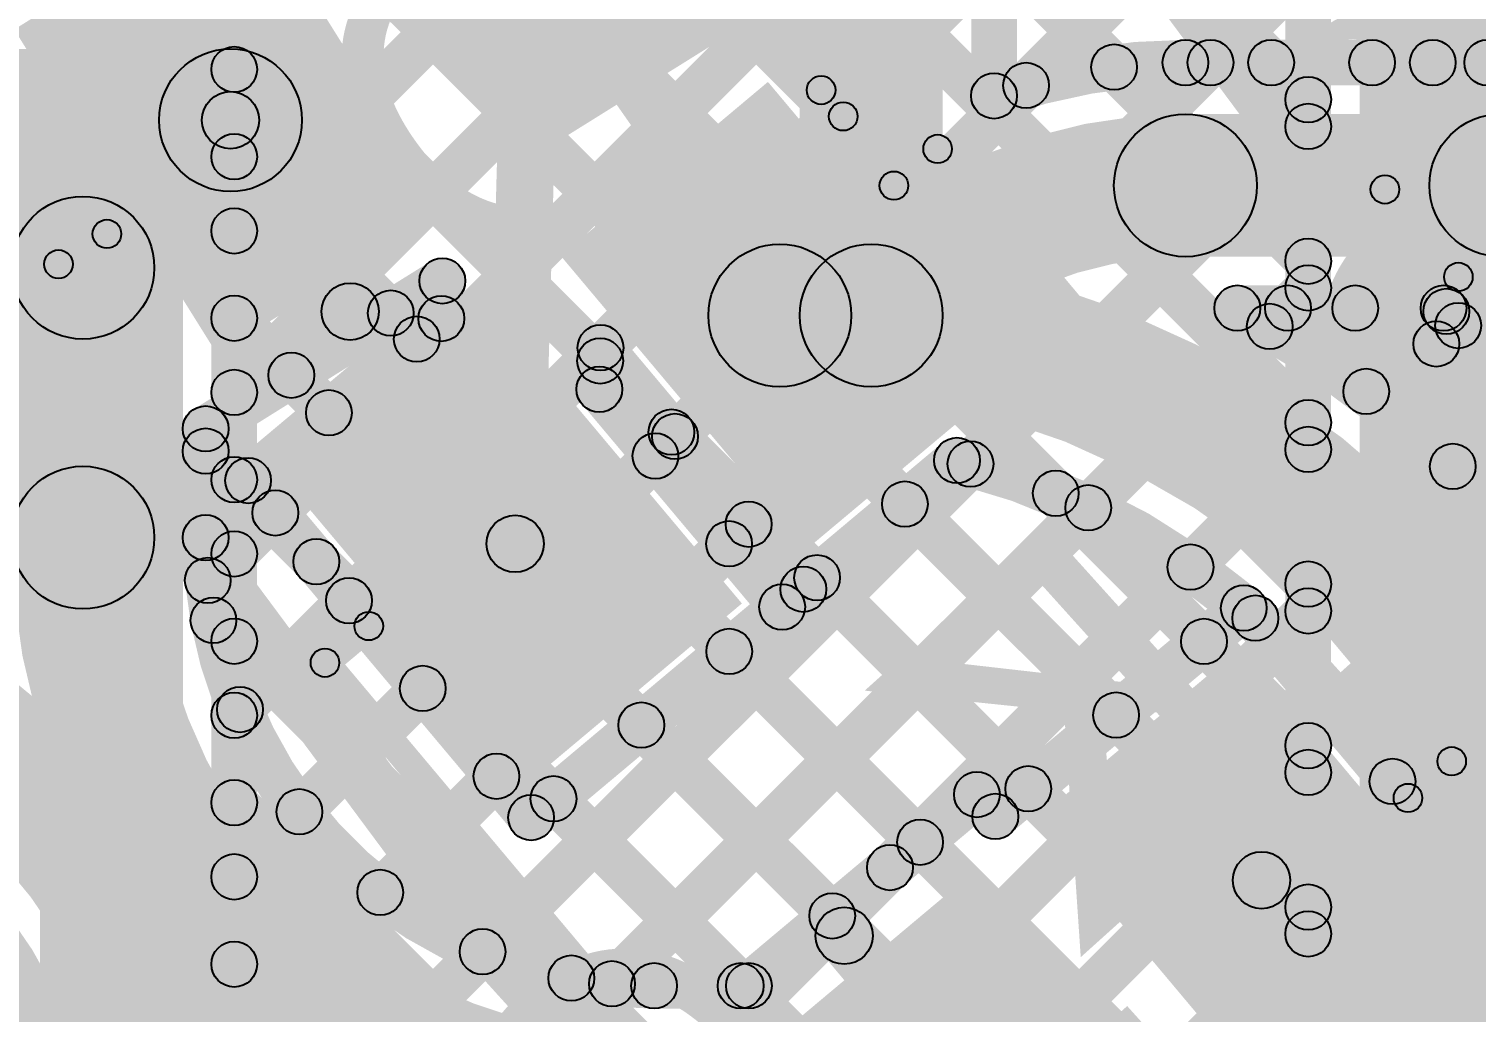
# Model space of a CAD drawing. Header units: millimetres. Extents: x -2.17 to 2.17, y -2.17 to 2.17.
# Drawn here: x -1.2414 to -0.9881, y -0.9681 to -0.7959 of the extents above; entities that cross this region are included whole.
import ezdxf

# ---------------------------------------------------------------- set-up
doc = ezdxf.new("R2010")
doc.units = ezdxf.units.MM
doc.header["$MEASUREMENT"] = 0
for name, color, linetype in [('BottomLayer', 5, 'Continuous'), ('BottomOverlay', 54, 'Continuous'), ('Mechanical2', 216, 'Continuous'), ('TopLayer', 1, 'Continuous'), ('TopOverlay', 2, 'Continuous'), ('TopPaste', 8, 'Continuous'), ('TopSolder', 216, 'Continuous')]:
    doc.layers.add(name, color=color, linetype=linetype)

# ---------------------------------------------------------------- blocks, each defined once
blk = doc.blocks.new('WS2812B_M____179')
at = {"layer": 'TopLayer'}
for points in [[(0.03504, 0.05079), (0.09409, 0.05079), (0.09409, 0.01142), (0.03504, 0.01142)], [(0.03504, -0.01142), (0.09409, -0.01142), (0.09409, -0.05079), (0.03504, -0.05079)]]:
    blk.add_hatch(color=1, dxfattribs=at).paths.add_polyline_path(points)
at = {"layer": 'TopOverlay'}
h = blk.add_hatch(color=2, dxfattribs=at)
edge = h.paths.add_edge_path()
edge.add_arc((0.07, -0.06), 0.0025, 0, 360)
for points in [[(0.0725, -0.07), (0.0675, -0.07), (0.0675, -0.06), (0.0725, -0.06)], [(-0.07, -0.0725), (-0.07, -0.0675), (0.07, -0.0675), (0.07, -0.0725)]]:
    blk.add_hatch(color=2, dxfattribs=at).paths.add_polyline_path(points)
h = blk.add_hatch(color=2, dxfattribs=at)
edge = h.paths.add_edge_path()
edge.add_arc((0.07, -0.07), 0.0025, 0, 360)
h = blk.add_hatch(color=2, dxfattribs=at)
edge = h.paths.add_edge_path()
edge.add_arc((0.07, -0.07), 0.0025, 0, 360)
at = {"layer": 'TopPaste'}
for points in [[(0.03504, 0.05079), (0.09409, 0.05079), (0.09409, 0.01142), (0.03504, 0.01142)], [(0.03504, -0.01142), (0.09409, -0.01142), (0.09409, -0.05079), (0.03504, -0.05079)]]:
    blk.add_hatch(color=8, dxfattribs=at).paths.add_polyline_path(points)
at = {"layer": 'TopSolder'}
for points in [[(0.03104, 0.05479), (0.09809, 0.05479), (0.09809, 0.00742), (0.03104, 0.00742)], [(0.03104, -0.00742), (0.09809, -0.00742), (0.09809, -0.05479), (0.03104, -0.05479)]]:
    blk.add_hatch(color=216, dxfattribs=at).paths.add_polyline_path(points)
at = {"layer": 'TopOverlay'}
for centre in [(0.07, -0.06), (0.07, -0.07), (0.07, -0.07)]:
    blk.add_circle(centre, 0.0025, dxfattribs=at)
blk = doc.blocks.new('WS2812B_M____180')
at = {"layer": 'TopLayer'}
for points in [[(-0.09409, 0.05079), (-0.03504, 0.05079), (-0.03504, 0.01142), (-0.09409, 0.01142)], [(0.03504, 0.05079), (0.09409, 0.05079), (0.09409, 0.01142), (0.03504, 0.01142)], [(-0.09409, -0.01142), (-0.03504, -0.01142), (-0.03504, -0.05079), (-0.09409, -0.05079)], [(0.03504, -0.01142), (0.09409, -0.01142), (0.09409, -0.05079), (0.03504, -0.05079)]]:
    blk.add_hatch(color=1, dxfattribs=at).paths.add_polyline_path(points)
at = {"layer": 'TopOverlay'}
h = blk.add_hatch(color=2, dxfattribs=at)
edge = h.paths.add_edge_path()
edge.add_arc((-0.07, 0.07), 0.0025, 0, 360)
h = blk.add_hatch(color=2, dxfattribs=at)
edge = h.paths.add_edge_path()
edge.add_arc((-0.07, 0.07), 0.0025, 0, 360)
for points in [[(-0.07, 0.0675), (-0.07, 0.0725), (0.07, 0.0725), (0.07, 0.0675)], [(-0.0675, 0.06), (-0.0725, 0.06), (-0.0725, 0.07), (-0.0675, 0.07)], [(0.0725, 0.06), (0.0675, 0.06), (0.0675, 0.07), (0.0725, 0.07)], [(-0.0675, -0.07), (-0.0725, -0.07), (-0.0725, -0.06), (-0.0675, -0.06)], [(-0.07, -0.0725), (-0.07, -0.0675), (0.07, -0.0675), (0.07, -0.0725)]]:
    blk.add_hatch(color=2, dxfattribs=at).paths.add_polyline_path(points)
h = blk.add_hatch(color=2, dxfattribs=at)
edge = h.paths.add_edge_path()
edge.add_arc((0.07, 0.07), 0.0025, 0, 360)
h = blk.add_hatch(color=2, dxfattribs=at)
edge = h.paths.add_edge_path()
edge.add_arc((0.07, 0.07), 0.0025, 0, 360)
h = blk.add_hatch(color=2, dxfattribs=at)
edge = h.paths.add_edge_path()
edge.add_arc((-0.091, 0.061), 0.0025, 0, 360)
h = blk.add_hatch(color=2, dxfattribs=at)
edge = h.paths.add_edge_path()
edge.add_arc((-0.085, 0.061), 0.0025, 0, 360)
h = blk.add_hatch(color=2, dxfattribs=at)
edge = h.paths.add_edge_path()
edge.add_arc((-0.07, 0.06), 0.0025, 0, 360)
h = blk.add_hatch(color=2, dxfattribs=at)
edge = h.paths.add_edge_path()
edge.add_arc((0.07, 0.06), 0.0025, 0, 360)
h = blk.add_hatch(color=2, dxfattribs=at)
edge = h.paths.add_edge_path()
edge.add_arc((-0.07, -0.06), 0.0025, 0, 360)
h = blk.add_hatch(color=2, dxfattribs=at)
edge = h.paths.add_edge_path()
edge.add_arc((-0.07, -0.07), 0.0025, 0, 360)
h = blk.add_hatch(color=2, dxfattribs=at)
edge = h.paths.add_edge_path()
edge.add_arc((-0.07, -0.07), 0.0025, 0, 360)
at = {"layer": 'TopPaste'}
for points in [[(-0.09409, 0.05079), (-0.03504, 0.05079), (-0.03504, 0.01142), (-0.09409, 0.01142)], [(0.03504, 0.05079), (0.09409, 0.05079), (0.09409, 0.01142), (0.03504, 0.01142)], [(-0.09409, -0.01142), (-0.03504, -0.01142), (-0.03504, -0.05079), (-0.09409, -0.05079)], [(0.03504, -0.01142), (0.09409, -0.01142), (0.09409, -0.05079), (0.03504, -0.05079)]]:
    blk.add_hatch(color=8, dxfattribs=at).paths.add_polyline_path(points)
at = {"layer": 'TopSolder'}
for points in [[(-0.09809, 0.05479), (-0.03104, 0.05479), (-0.03104, 0.00742), (-0.09809, 0.00742)], [(0.03104, 0.05479), (0.09809, 0.05479), (0.09809, 0.00742), (0.03104, 0.00742)], [(-0.09809, -0.00742), (-0.03104, -0.00742), (-0.03104, -0.05479), (-0.09809, -0.05479)], [(0.03104, -0.00742), (0.09809, -0.00742), (0.09809, -0.05479), (0.03104, -0.05479)]]:
    blk.add_hatch(color=216, dxfattribs=at).paths.add_polyline_path(points)
at = {"layer": 'TopOverlay', "const_width": 0.005}
blk.add_lwpolyline([(-0.085, 0.061, 1), (-0.091, 0.061, 1)], format="xyb", close=True, dxfattribs=at)
at = {"layer": 'TopOverlay'}
for centre in [(-0.07, 0.07), (-0.07, 0.07), (0.07, 0.07), (0.07, 0.07), (-0.091, 0.061), (-0.085, 0.061), (-0.07, 0.06), (0.07, 0.06), (-0.07, -0.06), (-0.07, -0.07), (-0.07, -0.07)]:
    blk.add_circle(centre, 0.0025, dxfattribs=at)
blk = doc.blocks.new('WS2812B_M____181')
at = {"layer": 'TopLayer'}
blk.add_hatch(color=1, dxfattribs=at).paths.add_polyline_path([(-0.09409, 0.05079), (-0.03504, 0.05079), (-0.03504, 0.01142), (-0.09409, 0.01142)])
at = {"layer": 'TopPaste'}
blk.add_hatch(color=8, dxfattribs=at).paths.add_polyline_path([(-0.09409, 0.05079), (-0.03504, 0.05079), (-0.03504, 0.01142), (-0.09409, 0.01142)])
at = {"layer": 'TopSolder'}
blk.add_hatch(color=216, dxfattribs=at).paths.add_polyline_path([(-0.09809, 0.05479), (-0.03104, 0.05479), (-0.03104, 0.00742), (-0.09809, 0.00742)])
blk = doc.blocks.new('C__0402_354')
at = {"layer": 'TopLayer'}
for points in [[(-0.0275, -0.0125), (-0.0275, 0.0125), (-0.0095, 0.0125), (-0.0095, -0.0125)], [(0.0095, -0.0125), (0.0095, 0.0125), (0.0275, 0.0125), (0.0275, -0.0125)]]:
    blk.add_hatch(color=1, dxfattribs=at).paths.add_polyline_path(points)
at = {"layer": 'TopOverlay'}
h = blk.add_hatch(color=2, dxfattribs=at)
edge = h.paths.add_edge_path()
edge.add_arc((-0.031, 0.016), 0.0025, 0, 360)
h = blk.add_hatch(color=2, dxfattribs=at)
edge = h.paths.add_edge_path()
edge.add_arc((-0.031, 0.016), 0.0025, 0, 360)
for points in [[(-0.011, 0.0185), (-0.011, 0.0135), (-0.031, 0.0135), (-0.031, 0.0185)], [(0.031, 0.0185), (0.031, 0.0135), (0.011, 0.0135), (0.011, 0.0185)], [(-0.0335, 0.016), (-0.0285, 0.016), (-0.0285, -0.016), (-0.0335, -0.016)], [(0.0285, 0.016), (0.0335, 0.016), (0.0335, -0.016), (0.0285, -0.016)], [(-0.011, -0.0135), (-0.011, -0.0185), (-0.031, -0.0185), (-0.031, -0.0135)], [(0.031, -0.0135), (0.031, -0.0185), (0.011, -0.0185), (0.011, -0.0135)]]:
    blk.add_hatch(color=2, dxfattribs=at).paths.add_polyline_path(points)
h = blk.add_hatch(color=2, dxfattribs=at)
edge = h.paths.add_edge_path()
edge.add_arc((-0.011, 0.016), 0.0025, 0, 360)
h = blk.add_hatch(color=2, dxfattribs=at)
edge = h.paths.add_edge_path()
edge.add_arc((0.011, 0.016), 0.0025, 0, 360)
h = blk.add_hatch(color=2, dxfattribs=at)
edge = h.paths.add_edge_path()
edge.add_arc((0.031, 0.016), 0.0025, 0, 360)
h = blk.add_hatch(color=2, dxfattribs=at)
edge = h.paths.add_edge_path()
edge.add_arc((0.031, 0.016), 0.0025, 0, 360)
h = blk.add_hatch(color=2, dxfattribs=at)
edge = h.paths.add_edge_path()
edge.add_arc((-0.031, -0.016), 0.0025, 0, 360)
h = blk.add_hatch(color=2, dxfattribs=at)
edge = h.paths.add_edge_path()
edge.add_arc((-0.031, -0.016), 0.0025, 0, 360)
h = blk.add_hatch(color=2, dxfattribs=at)
edge = h.paths.add_edge_path()
edge.add_arc((-0.011, -0.016), 0.0025, 0, 360)
h = blk.add_hatch(color=2, dxfattribs=at)
edge = h.paths.add_edge_path()
edge.add_arc((0.011, -0.016), 0.0025, 0, 360)
h = blk.add_hatch(color=2, dxfattribs=at)
edge = h.paths.add_edge_path()
edge.add_arc((0.031, -0.016), 0.0025, 0, 360)
h = blk.add_hatch(color=2, dxfattribs=at)
edge = h.paths.add_edge_path()
edge.add_arc((0.031, -0.016), 0.0025, 0, 360)
at = {"layer": 'TopPaste'}
for points in [[(-0.0275, -0.0125), (-0.0275, 0.0125), (-0.0095, 0.0125), (-0.0095, -0.0125)], [(0.0095, -0.0125), (0.0095, 0.0125), (0.0275, 0.0125), (0.0275, -0.0125)]]:
    blk.add_hatch(color=8, dxfattribs=at).paths.add_polyline_path(points)
at = {"layer": 'TopSolder'}
for points in [[(-0.02986, -0.01486), (-0.02986, 0.01486), (-0.00714, 0.01486), (-0.00714, -0.01486)], [(0.00714, -0.01486), (0.00714, 0.01486), (0.02986, 0.01486), (0.02986, -0.01486)]]:
    blk.add_hatch(color=216, dxfattribs=at).paths.add_polyline_path(points)
at = {"layer": 'TopOverlay'}
for centre in [(-0.031, 0.016), (-0.031, 0.016), (-0.011, 0.016), (0.011, 0.016), (0.031, 0.016), (0.031, 0.016), (-0.031, -0.016), (-0.031, -0.016), (-0.011, -0.016), (0.011, -0.016), (0.031, -0.016), (0.031, -0.016)]:
    blk.add_circle(centre, 0.0025, dxfattribs=at)

msp = doc.modelspace()

# ---------------------------------------------------------------- hatches: boundary and pattern name
at = {"layer": 'BottomLayer'}
for points in [[(-1.2145, -1.532), (-1.2395, -1.532), (-1.2395, -0.38061), (-1.2145, -0.38061)], [(-1.2015, -1.532), (-1.2095, -1.532), (-1.2095, -0.38061), (-1.2015, -0.38061)], [(-1.20267, -0.80578), (-1.20833, -0.80012), (-1.00988, -0.60167), (-1.00422, -0.60733)], [(-1.20833, -0.62308), (-1.20267, -0.61743), (-1.01467, -0.80543), (-1.02033, -0.81108)], [(-1.20267, -0.83407), (-1.20833, -0.82841), (-1.00866, -0.62874), (-1.003, -0.6344)], [(-1.20833, -0.65137), (-1.20267, -0.64571), (-1.01467, -0.83371), (-1.02033, -0.83937)], [(-1.20833, -0.67965), (-1.20267, -0.67399), (-1.01467, -0.86199), (-1.02033, -0.86765)], [(-1.20267, -0.86235), (-1.20833, -0.85669), (-1.03899, -0.68736), (-1.03334, -0.69302)], [(-0.9835, -1.54758), (-1.0085, -1.54758), (-1.0085, -0.70061), (-0.9835, -0.70061)], [(-1.20833, -0.70794), (-1.20267, -0.70228), (-1.01467, -0.89028), (-1.02033, -0.89594)], [(-1.20267, -0.89063), (-1.20833, -0.88498), (-1.03602, -0.71267), (-1.03036, -0.71832)], [(-1.20267, -0.91892), (-1.20833, -0.91326), (-1.02437, -0.7293), (-1.01871, -0.73496)], [(-1.20833, -0.73622), (-1.20267, -0.73056), (-1.01467, -0.91856), (-1.02033, -0.92422)], [(-1.0135, -1.54758), (-1.0215, -1.54758), (-1.0215, -0.7379), (-1.0135, -0.7379)], [(-1.20267, -0.9472), (-1.20833, -0.94155), (-1.02033, -0.75355), (-1.01467, -0.7592)], [(-1.20833, -0.7645), (-1.20267, -0.75885), (-1.01467, -0.94685), (-1.02033, -0.9525)], [(-1.20267, -0.97549), (-1.20833, -0.96983), (-1.02033, -0.78183), (-1.01467, -0.78749)], [(-1.20833, -0.79279), (-1.20267, -0.78713), (-1.01467, -0.97513), (-1.02033, -0.98079)], [(-1.20267, -1.00377), (-1.20833, -0.99811), (-1.02033, -0.81011), (-1.01467, -0.81577)], [(-1.20833, -0.82107), (-1.20267, -0.81542), (-1.01467, -1.00342), (-1.02033, -1.00907)], [(-1.20267, -1.03206), (-1.20833, -1.0264), (-1.02033, -0.8384), (-1.01467, -0.84406)], [(-1.20833, -0.84936), (-1.20267, -0.8437), (-1.01467, -1.0317), (-1.02033, -1.03736)], [(-1.20267, -1.06034), (-1.20833, -1.05468), (-1.02033, -0.86668), (-1.01467, -0.87234)], [(-1.20833, -0.87764), (-1.20267, -0.87198), (-1.01467, -1.05998), (-1.02033, -1.06564)], [(-1.20267, -1.08862), (-1.20833, -1.08297), (-1.02033, -0.89497), (-1.01467, -0.90062)], [(-1.20833, -0.90593), (-1.20267, -0.90027), (-1.01467, -1.08827), (-1.02033, -1.09393)], [(-1.20267, -1.11691), (-1.20833, -1.11125), (-1.02033, -0.92325), (-1.01467, -0.92891)], [(-1.20833, -0.93421), (-1.20267, -0.92855), (-1.01467, -1.11655), (-1.02033, -1.12221)], [(-1.20267, -1.14519), (-1.20833, -1.13954), (-1.02033, -0.95154), (-1.01467, -0.95719)], [(-1.20833, -0.96249), (-1.20267, -0.95684), (-1.01467, -1.14484), (-1.02033, -1.15049)]]:
    msp.add_hatch(color=5, dxfattribs=at).paths.add_polyline_path(points)
h = msp.add_hatch(color=5, dxfattribs=at)
edge = h.paths.add_edge_path()
edge.add_arc((-1.2055, -0.80295), 0.004, 0, 360)
h = msp.add_hatch(color=5, dxfattribs=at)
edge = h.paths.add_edge_path()
edge.add_arc((-1.0175, -0.80825), 0.004, 0, 360)
h = msp.add_hatch(color=5, dxfattribs=at)
edge = h.paths.add_edge_path()
edge.add_arc((-1.0175, -0.81294), 0.004, 0, 360)
h = msp.add_hatch(color=5, dxfattribs=at)
edge = h.paths.add_edge_path()
edge.add_arc((-1.2055, -0.81824), 0.004, 0, 360)
h = msp.add_hatch(color=5, dxfattribs=at)
edge = h.paths.add_edge_path()
edge.add_arc((-1.2055, -0.83124), 0.004, 0, 360)
h = msp.add_hatch(color=5, dxfattribs=at)
edge = h.paths.add_edge_path()
edge.add_arc((-1.0175, -0.83654), 0.004, 0, 360)
h = msp.add_hatch(color=5, dxfattribs=at)
edge = h.paths.add_edge_path()
edge.add_arc((-1.0175, -0.84123), 0.004, 0, 360)
h = msp.add_hatch(color=5, dxfattribs=at)
edge = h.paths.add_edge_path()
edge.add_arc((-1.2055, -0.84653), 0.004, 0, 360)
h = msp.add_hatch(color=5, dxfattribs=at)
edge = h.paths.add_edge_path()
edge.add_arc((-1.2055, -0.85952), 0.004, 0, 360)
h = msp.add_hatch(color=5, dxfattribs=at)
edge = h.paths.add_edge_path()
edge.add_arc((-1.0175, -0.86482), 0.004, 0, 360)
h = msp.add_hatch(color=5, dxfattribs=at)
edge = h.paths.add_edge_path()
edge.add_arc((-1.0175, -0.86951), 0.004, 0, 360)
h = msp.add_hatch(color=5, dxfattribs=at)
edge = h.paths.add_edge_path()
edge.add_arc((-1.2055, -0.87481), 0.004, 0, 360)
h = msp.add_hatch(color=5, dxfattribs=at)
edge = h.paths.add_edge_path()
edge.add_arc((-1.2055, -0.88781), 0.004, 0, 360)
h = msp.add_hatch(color=5, dxfattribs=at)
edge = h.paths.add_edge_path()
edge.add_arc((-1.0175, -0.89311), 0.004, 0, 360)
h = msp.add_hatch(color=5, dxfattribs=at)
edge = h.paths.add_edge_path()
edge.add_arc((-1.0175, -0.8978), 0.004, 0, 360)
h = msp.add_hatch(color=5, dxfattribs=at)
edge = h.paths.add_edge_path()
edge.add_arc((-1.2055, -0.9031), 0.004, 0, 360)
h = msp.add_hatch(color=5, dxfattribs=at)
edge = h.paths.add_edge_path()
edge.add_arc((-1.2055, -0.91609), 0.004, 0, 360)
h = msp.add_hatch(color=5, dxfattribs=at)
edge = h.paths.add_edge_path()
edge.add_arc((-1.0175, -0.92139), 0.004, 0, 360)
h = msp.add_hatch(color=5, dxfattribs=at)
edge = h.paths.add_edge_path()
edge.add_arc((-1.0175, -0.92608), 0.004, 0, 360)
h = msp.add_hatch(color=5, dxfattribs=at)
edge = h.paths.add_edge_path()
edge.add_arc((-1.2055, -0.93138), 0.004, 0, 360)
h = msp.add_hatch(color=5, dxfattribs=at)
edge = h.paths.add_edge_path()
edge.add_arc((-1.2055, -0.94437), 0.004, 0, 360)
h = msp.add_hatch(color=5, dxfattribs=at)
edge = h.paths.add_edge_path()
edge.add_arc((-1.0175, -0.94968), 0.004, 0, 360)
h = msp.add_hatch(color=5, dxfattribs=at)
edge = h.paths.add_edge_path()
edge.add_arc((-1.0175, -0.95436), 0.004, 0, 360)
h = msp.add_hatch(color=5, dxfattribs=at)
edge = h.paths.add_edge_path()
edge.add_arc((-1.2055, -0.95967), 0.004, 0, 360)
at = {"layer": 'TopLayer'}
for points in [[(-1.08576, -0.71736), (-1.08011, -0.71171), (-0.99287, -0.79894), (-0.99853, -0.8046)], [(-1.06406, -0.80859), (-1.06972, -0.80294), (-0.99172, -0.72494), (-0.98607, -0.7306)], [(-1.03178, -0.8046), (-1.03744, -0.79894), (-0.97807, -0.73957), (-0.97242, -0.74523)], [(-1.07658, -0.75483), (-1.07092, -0.74918), (-1.02116, -0.79894), (-1.02682, -0.8046)], [(-1.0035, -0.8046), (-1.00915, -0.79894), (-0.96824, -0.75803), (-0.96259, -0.76369)], [(-1.0815, -0.84605), (-1.1065, -0.84605), (-1.1065, -0.76937), (-1.0815, -0.76937)], [(-1.0685, -0.80759), (-1.0765, -0.80759), (-1.0765, -0.76937), (-1.0685, -0.76937)], [(-1.23135, -0.78098), (-1.22287, -0.77568), (-1.20192, -0.8092), (-1.2104, -0.8145)], [(-1.15133, -0.88617), (-1.16133, -0.8859), (-1.15841, -0.77875), (-1.14841, -0.77902)], [(-1.07533, -0.78437), (-1.06967, -0.77871), (-1.04865, -0.79973), (-1.05431, -0.80538)], [(-0.98359, -0.80483), (-0.98873, -0.7987), (-0.98145, -0.79259), (-0.97631, -0.79872)], [(-1.039, -0.80577), (-1.039, -0.79777), (-0.98616, -0.79777), (-0.98616, -0.80577)], [(-1.265, -0.82435), (-1.265, -0.79935), (-1.20616, -0.79935), (-1.20616, -0.82435)], [(-1.2104, -0.8145), (-1.20192, -0.8092), (-1.18097, -0.84272), (-1.18945, -0.84802)], [(-1.039, -0.83577), (-1.039, -0.81077), (-0.98378, -0.81077), (-0.98378, -0.83577)], [(-1.2195, -0.88496), (-1.2445, -0.88496), (-1.2445, -0.83769), (-1.2195, -0.83769)], [(-1.20838, -0.86928), (-1.21262, -0.86249), (-1.1712, -0.83661), (-1.16696, -0.8434)], [(-1.16526, -0.8467), (-1.17326, -0.84648), (-1.17308, -0.83989), (-1.16508, -0.84011)], [(-1.02991, -0.84877), (-1.02991, -0.84077), (-0.99381, -0.84077), (-0.99381, -0.84877)], [(-1.2005, -0.87802), (-1.20564, -0.87189), (-1.17183, -0.84352), (-1.16669, -0.84965)], [(-1.18093, -0.84847), (-1.17527, -0.84281), (-1.17072, -0.84736), (-1.17638, -0.85302)], [(-1.02141, -0.8508), (-1.02707, -0.84514), (-1.02387, -0.84194), (-1.01821, -0.8476)], [(-1.0121, -0.8476), (-1.00644, -0.84194), (-0.92815, -0.92023), (-0.93381, -0.92588)], [(-1.00452, -0.86219), (-1.01018, -0.85654), (-0.99616, -0.84251), (-0.9905, -0.84817)], [(-0.99687, -0.84734), (-0.99074, -0.8422), (-0.98819, -0.84524), (-0.99432, -0.85038)], [(-0.99251, -0.85409), (-0.99766, -0.84796), (-0.99383, -0.84475), (-0.98868, -0.85088)], [(-0.99815, -0.8536), (-0.99202, -0.84845), (-0.96245, -0.88369), (-0.96858, -0.88883)], [(-1.14445, -0.85426), (-1.13832, -0.84912), (-1.10282, -0.89143), (-1.10895, -0.89657)], [(-1.19834, -0.85935), (-1.19268, -0.85369), (-1.1861, -0.86027), (-1.19176, -0.86592)], [(-1.13759, -0.85909), (-1.14558, -0.85887), (-1.14539, -0.85158), (-1.13739, -0.8518)], [(-1.14428, -0.85684), (-1.13862, -0.85118), (-1.12615, -0.86366), (-1.1318, -0.86931)], [(-1.14465, -0.86155), (-1.13852, -0.85641), (-1.10653, -0.89454), (-1.11265, -0.89968)], [(-0.98936, -0.87532), (-0.99502, -0.86966), (-0.9868, -0.86144), (-0.98114, -0.8671)], [(-1.2065, -0.88496), (-1.2145, -0.88496), (-1.2145, -0.86589), (-1.2065, -0.86589)], [(-1.12896, -0.87349), (-1.13461, -0.86783), (-1.13118, -0.8644), (-1.12552, -0.87006)], [(-1.21333, -0.87264), (-1.20767, -0.86698), (-1.18831, -0.88634), (-1.19397, -0.892)], [(-1.10331, -0.89707), (-1.10846, -0.89094), (-1.08156, -0.86837), (-1.07642, -0.8745)], [(-1.15921, -0.96031), (-1.16487, -0.95465), (-1.07945, -0.86923), (-1.07379, -0.87489)], [(-1.20613, -0.87753), (-1.2, -0.87239), (-1.15047, -0.93141), (-1.1566, -0.93656)], [(-1.09093, -0.8819), (-1.08527, -0.87625), (-1.0483, -0.91321), (-1.05396, -0.91887)], [(-1.06452, -0.88003), (-1.05886, -0.87437), (-1.03293, -0.90031), (-1.03858, -0.90597)], [(-1.20731, -0.89528), (-1.21297, -0.88962), (-1.20114, -0.87779), (-1.19549, -0.88345)], [(-1.13655, -0.96594), (-1.14221, -0.96028), (-1.05883, -0.8769), (-1.05318, -0.88256)], [(-1.11605, -0.88887), (-1.12171, -0.88321), (-1.11828, -0.87978), (-1.11262, -0.88543)], [(-1.10631, -0.89481), (-1.10065, -0.88915), (-1.06368, -0.92612), (-1.06934, -0.93178)], [(-1.0879, -0.94556), (-1.09355, -0.93991), (-1.04094, -0.8873), (-1.03529, -0.89295)], [(-1.20166, -0.91791), (-1.20732, -0.91225), (-1.18824, -0.89317), (-1.18258, -0.89883)], [(-1.15097, -0.93705), (-1.15611, -0.93092), (-1.11216, -0.89404), (-1.10702, -0.90017)], [(-1.21198, -0.90227), (-1.20632, -0.89662), (-1.14366, -0.95928), (-1.14932, -0.96493)], [(-1.06971, -0.93685), (-1.07485, -0.93073), (-1.03136, -0.89423), (-1.02622, -0.90036)], [(-1.02982, -0.90163), (-1.02369, -0.89649), (-0.99969, -0.92508), (-1.00582, -0.93023)], [(-1.12169, -0.90771), (-1.11603, -0.90206), (-1.08261, -0.93547), (-1.08827, -0.94113)], [(-1.19127, -0.9358), (-1.19693, -0.93015), (-1.17533, -0.90855), (-1.16968, -0.91421)], [(-1.13707, -0.92062), (-1.13141, -0.91496), (-1.09799, -0.94838), (-1.10365, -0.95404)], [(-1.17712, -0.94994), (-1.18278, -0.94428), (-1.16243, -0.92393), (-1.15677, -0.92959)], [(-1.11285, -0.96652), (-1.11799, -0.96039), (-1.07807, -0.92689), (-1.07293, -0.93302)], [(-1.15245, -0.93352), (-1.14679, -0.92787), (-1.11403, -0.96063), (-1.11969, -0.96628)], [(-1.07856, -0.93253), (-1.07243, -0.92739), (-1.06922, -0.93122), (-1.07535, -0.93636)], [(-1.03065, -0.94545), (-1.02069, -0.94449), (-1.01102, -1.04413), (-1.02098, -1.04509)], [(-1.10256, -0.95789), (-1.0949, -0.95146), (-1.06949, -0.98174), (-1.07715, -0.98817)], [(-1.132, -0.96746), (-1.132, -0.95946), (-1.11542, -0.95946), (-1.11542, -0.96746)]]:
    msp.add_hatch(color=1, dxfattribs=at).paths.add_polyline_path(points)
h = msp.add_hatch(color=1, dxfattribs=at)
edge = h.paths.add_edge_path()
edge.add_arc((-1.039, -0.80177), 0.004, 0, 360)
h = msp.add_hatch(color=1, dxfattribs=at)
edge = h.paths.add_edge_path()
edge.add_arc((-1.039, -0.80177), 0.004, 0, 360)
h = msp.add_hatch(color=1, dxfattribs=at)
edge = h.paths.add_edge_path()
edge.add_arc((-1.03461, -0.80177), 0.004, 0, 360)
h = msp.add_hatch(color=1, dxfattribs=at)
edge = h.paths.add_edge_path()
edge.add_arc((-1.02399, -0.80177), 0.004, 0, 360)
h = msp.add_hatch(color=1, dxfattribs=at)
edge = h.paths.add_edge_path()
edge.add_arc((-1.00632, -0.80177), 0.004, 0, 360)
h = msp.add_hatch(color=1, dxfattribs=at)
edge = h.paths.add_edge_path()
edge.add_arc((-0.9957, -0.80177), 0.004, 0, 360)
h = msp.add_hatch(color=1, dxfattribs=at)
edge = h.paths.add_edge_path()
edge.add_arc((-0.98616, -0.80177), 0.004, 0, 360)
h = msp.add_hatch(color=1, dxfattribs=at)
edge = h.paths.add_edge_path()
edge.add_arc((-0.98616, -0.80177), 0.004, 0, 360)
h = msp.add_hatch(color=1, dxfattribs=at)
edge = h.paths.add_edge_path()
edge.add_arc((-1.20616, -0.81185), 0.0125, 0, 360)
h = msp.add_hatch(color=1, dxfattribs=at)
edge = h.paths.add_edge_path()
edge.add_arc((-1.20616, -0.81185), 0.0125, 0, 360)
h = msp.add_hatch(color=1, dxfattribs=at)
edge = h.paths.add_edge_path()
edge.add_arc((-1.05148, -0.80255), 0.004, 0, 360)
h = msp.add_hatch(color=1, dxfattribs=at)
edge = h.paths.add_edge_path()
edge.add_arc((-1.06689, -0.80576), 0.004, 0, 360)
h = msp.add_hatch(color=1, dxfattribs=at)
edge = h.paths.add_edge_path()
edge.add_arc((-1.0725, -0.80759), 0.004, 0, 360)
h = msp.add_hatch(color=1, dxfattribs=at)
edge = h.paths.add_edge_path()
edge.add_arc((-1.0725, -0.80759), 0.004, 0, 360)
h = msp.add_hatch(color=1, dxfattribs=at)
edge = h.paths.add_edge_path()
edge.add_arc((-1.20616, -0.81185), 0.005, 0, 360)
h = msp.add_hatch(color=1, dxfattribs=at)
edge = h.paths.add_edge_path()
edge.add_arc((-1.20616, -0.81185), 0.005, 0, 360)
h = msp.add_hatch(color=1, dxfattribs=at)
edge = h.paths.add_edge_path()
edge.add_arc((-1.039, -0.82327), 0.0125, 0, 360)
h = msp.add_hatch(color=1, dxfattribs=at)
edge = h.paths.add_edge_path()
edge.add_arc((-1.039, -0.82327), 0.0125, 0, 360)
h = msp.add_hatch(color=1, dxfattribs=at)
edge = h.paths.add_edge_path()
edge.add_arc((-0.98378, -0.82327), 0.0125, 0, 360)
h = msp.add_hatch(color=1, dxfattribs=at)
edge = h.paths.add_edge_path()
edge.add_arc((-1.232, -0.83769), 0.0125, 0, 360)
h = msp.add_hatch(color=1, dxfattribs=at)
edge = h.paths.add_edge_path()
edge.add_arc((-1.232, -0.83769), 0.0125, 0, 360)
h = msp.add_hatch(color=1, dxfattribs=at)
edge = h.paths.add_edge_path()
edge.add_arc((-1.11, -0.84605), 0.0125, 0, 360)
h = msp.add_hatch(color=1, dxfattribs=at)
edge = h.paths.add_edge_path()
edge.add_arc((-1.094, -0.84605), 0.0125, 0, 360)
h = msp.add_hatch(color=1, dxfattribs=at)
edge = h.paths.add_edge_path()
edge.add_arc((-1.094, -0.84605), 0.0125, 0, 360)
h = msp.add_hatch(color=1, dxfattribs=at)
edge = h.paths.add_edge_path()
edge.add_arc((-1.16908, -0.84), 0.004, 0, 360)
h = msp.add_hatch(color=1, dxfattribs=at)
edge = h.paths.add_edge_path()
edge.add_arc((-1.16908, -0.84), 0.004, 0, 360)
h = msp.add_hatch(color=1, dxfattribs=at)
edge = h.paths.add_edge_path()
edge.add_arc((-1.18521, -0.84537), 0.005, 0, 360)
h = msp.add_hatch(color=1, dxfattribs=at)
edge = h.paths.add_edge_path()
edge.add_arc((-1.02991, -0.84477), 0.004, 0, 360)
h = msp.add_hatch(color=1, dxfattribs=at)
edge = h.paths.add_edge_path()
edge.add_arc((-1.02991, -0.84477), 0.004, 0, 360)
h = msp.add_hatch(color=1, dxfattribs=at)
edge = h.paths.add_edge_path()
edge.add_arc((-1.02104, -0.84477), 0.004, 0, 360)
h = msp.add_hatch(color=1, dxfattribs=at)
edge = h.paths.add_edge_path()
edge.add_arc((-1.00927, -0.84477), 0.004, 0, 360)
h = msp.add_hatch(color=1, dxfattribs=at)
edge = h.paths.add_edge_path()
edge.add_arc((-0.99381, -0.84477), 0.004, 0, 360)
h = msp.add_hatch(color=1, dxfattribs=at)
edge = h.paths.add_edge_path()
edge.add_arc((-0.99381, -0.84477), 0.004, 0, 360)
h = msp.add_hatch(color=1, dxfattribs=at)
edge = h.paths.add_edge_path()
edge.add_arc((-1.1781, -0.84564), 0.004, 0, 360)
h = msp.add_hatch(color=1, dxfattribs=at)
edge = h.paths.add_edge_path()
edge.add_arc((-1.16926, -0.84659), 0.004, 0, 360)
h = msp.add_hatch(color=1, dxfattribs=at)
edge = h.paths.add_edge_path()
edge.add_arc((-1.16926, -0.84659), 0.004, 0, 360)
h = msp.add_hatch(color=1, dxfattribs=at)
edge = h.paths.add_edge_path()
edge.add_arc((-0.99333, -0.84534), 0.004, 0, 360)
h = msp.add_hatch(color=1, dxfattribs=at)
edge = h.paths.add_edge_path()
edge.add_arc((-1.02424, -0.84797), 0.004, 0, 360)
h = msp.add_hatch(color=1, dxfattribs=at)
edge = h.paths.add_edge_path()
edge.add_arc((-0.99125, -0.84781), 0.004, 0, 360)
h = msp.add_hatch(color=1, dxfattribs=at)
edge = h.paths.add_edge_path()
edge.add_arc((-0.99125, -0.84781), 0.004, 0, 360)
h = msp.add_hatch(color=1, dxfattribs=at)
edge = h.paths.add_edge_path()
edge.add_arc((-1.17355, -0.85019), 0.004, 0, 360)
h = msp.add_hatch(color=1, dxfattribs=at)
edge = h.paths.add_edge_path()
edge.add_arc((-1.14139, -0.85169), 0.004, 0, 360)
h = msp.add_hatch(color=1, dxfattribs=at)
edge = h.paths.add_edge_path()
edge.add_arc((-1.14139, -0.85169), 0.004, 0, 360)
h = msp.add_hatch(color=1, dxfattribs=at)
edge = h.paths.add_edge_path()
edge.add_arc((-0.99508, -0.85103), 0.004, 0, 360)
h = msp.add_hatch(color=1, dxfattribs=at)
edge = h.paths.add_edge_path()
edge.add_arc((-0.99508, -0.85103), 0.004, 0, 360)
h = msp.add_hatch(color=1, dxfattribs=at)
edge = h.paths.add_edge_path()
edge.add_arc((-1.14145, -0.85401), 0.004, 0, 360)
h = msp.add_hatch(color=1, dxfattribs=at)
edge = h.paths.add_edge_path()
edge.add_arc((-1.19551, -0.85652), 0.004, 0, 360)
h = msp.add_hatch(color=1, dxfattribs=at)
edge = h.paths.add_edge_path()
edge.add_arc((-1.14159, -0.85898), 0.004, 0, 360)
h = msp.add_hatch(color=1, dxfattribs=at)
edge = h.paths.add_edge_path()
edge.add_arc((-1.14159, -0.85898), 0.004, 0, 360)
h = msp.add_hatch(color=1, dxfattribs=at)
edge = h.paths.add_edge_path()
edge.add_arc((-1.00735, -0.85936), 0.004, 0, 360)
h = msp.add_hatch(color=1, dxfattribs=at)
edge = h.paths.add_edge_path()
edge.add_arc((-1.18893, -0.8631), 0.004, 0, 360)
h = msp.add_hatch(color=1, dxfattribs=at)
edge = h.paths.add_edge_path()
edge.add_arc((-1.2105, -0.86589), 0.004, 0, 360)
h = msp.add_hatch(color=1, dxfattribs=at)
edge = h.paths.add_edge_path()
edge.add_arc((-1.2105, -0.86589), 0.004, 0, 360)
h = msp.add_hatch(color=1, dxfattribs=at)
edge = h.paths.add_edge_path()
edge.add_arc((-1.12897, -0.86648), 0.004, 0, 360)
h = msp.add_hatch(color=1, dxfattribs=at)
edge = h.paths.add_edge_path()
edge.add_arc((-1.12835, -0.86723), 0.004, 0, 360)
h = msp.add_hatch(color=1, dxfattribs=at)
edge = h.paths.add_edge_path()
edge.add_arc((-1.2105, -0.86981), 0.004, 0, 360)
h = msp.add_hatch(color=1, dxfattribs=at)
edge = h.paths.add_edge_path()
edge.add_arc((-1.13178, -0.87066), 0.004, 0, 360)
h = msp.add_hatch(color=1, dxfattribs=at)
edge = h.paths.add_edge_path()
edge.add_arc((-1.07899, -0.87143), 0.004, 0, 360)
h = msp.add_hatch(color=1, dxfattribs=at)
edge = h.paths.add_edge_path()
edge.add_arc((-1.07899, -0.87143), 0.004, 0, 360)
h = msp.add_hatch(color=1, dxfattribs=at)
edge = h.paths.add_edge_path()
edge.add_arc((-1.07662, -0.87206), 0.004, 0, 360)
h = msp.add_hatch(color=1, dxfattribs=at)
edge = h.paths.add_edge_path()
edge.add_arc((-0.99219, -0.87249), 0.004, 0, 360)
h = msp.add_hatch(color=1, dxfattribs=at)
edge = h.paths.add_edge_path()
edge.add_arc((-1.20307, -0.87496), 0.004, 0, 360)
h = msp.add_hatch(color=1, dxfattribs=at)
edge = h.paths.add_edge_path()
edge.add_arc((-1.20307, -0.87496), 0.004, 0, 360)
h = msp.add_hatch(color=1, dxfattribs=at)
edge = h.paths.add_edge_path()
edge.add_arc((-1.232, -0.88496), 0.0125, 0, 360)
h = msp.add_hatch(color=1, dxfattribs=at)
edge = h.paths.add_edge_path()
edge.add_arc((-1.232, -0.88496), 0.0125, 0, 360)
h = msp.add_hatch(color=1, dxfattribs=at)
edge = h.paths.add_edge_path()
edge.add_arc((-1.06169, -0.8772), 0.004, 0, 360)
h = msp.add_hatch(color=1, dxfattribs=at)
edge = h.paths.add_edge_path()
edge.add_arc((-1.0881, -0.87908), 0.004, 0, 360)
h = msp.add_hatch(color=1, dxfattribs=at)
edge = h.paths.add_edge_path()
edge.add_arc((-1.05601, -0.87973), 0.004, 0, 360)
h = msp.add_hatch(color=1, dxfattribs=at)
edge = h.paths.add_edge_path()
edge.add_arc((-1.19832, -0.88062), 0.004, 0, 360)
h = msp.add_hatch(color=1, dxfattribs=at)
edge = h.paths.add_edge_path()
edge.add_arc((-1.11545, -0.88261), 0.004, 0, 360)
h = msp.add_hatch(color=1, dxfattribs=at)
edge = h.paths.add_edge_path()
edge.add_arc((-1.2105, -0.88496), 0.004, 0, 360)
h = msp.add_hatch(color=1, dxfattribs=at)
edge = h.paths.add_edge_path()
edge.add_arc((-1.2105, -0.88496), 0.004, 0, 360)
h = msp.add_hatch(color=1, dxfattribs=at)
edge = h.paths.add_edge_path()
edge.add_arc((-1.15633, -0.88603), 0.005, 0, 360)
h = msp.add_hatch(color=1, dxfattribs=at)
edge = h.paths.add_edge_path()
edge.add_arc((-1.11888, -0.88604), 0.004, 0, 360)
h = msp.add_hatch(color=1, dxfattribs=at)
edge = h.paths.add_edge_path()
edge.add_arc((-1.19114, -0.88917), 0.004, 0, 360)
h = msp.add_hatch(color=1, dxfattribs=at)
edge = h.paths.add_edge_path()
edge.add_arc((-1.03811, -0.89013), 0.004, 0, 360)
h = msp.add_hatch(color=1, dxfattribs=at)
edge = h.paths.add_edge_path()
edge.add_arc((-1.21014, -0.89245), 0.004, 0, 360)
h = msp.add_hatch(color=1, dxfattribs=at)
edge = h.paths.add_edge_path()
edge.add_arc((-1.10348, -0.89198), 0.004, 0, 360)
h = msp.add_hatch(color=1, dxfattribs=at)
edge = h.paths.add_edge_path()
edge.add_arc((-1.10589, -0.894), 0.004, 0, 360)
h = msp.add_hatch(color=1, dxfattribs=at)
edge = h.paths.add_edge_path()
edge.add_arc((-1.10589, -0.894), 0.004, 0, 360)
h = msp.add_hatch(color=1, dxfattribs=at)
edge = h.paths.add_edge_path()
edge.add_arc((-1.18541, -0.896), 0.004, 0, 360)
h = msp.add_hatch(color=1, dxfattribs=at)
edge = h.paths.add_edge_path()
edge.add_arc((-1.10959, -0.89711), 0.004, 0, 360)
h = msp.add_hatch(color=1, dxfattribs=at)
edge = h.paths.add_edge_path()
edge.add_arc((-1.10959, -0.89711), 0.004, 0, 360)
h = msp.add_hatch(color=1, dxfattribs=at)
edge = h.paths.add_edge_path()
edge.add_arc((-1.02879, -0.89729), 0.004, 0, 360)
h = msp.add_hatch(color=1, dxfattribs=at)
edge = h.paths.add_edge_path()
edge.add_arc((-1.02879, -0.89729), 0.004, 0, 360)
h = msp.add_hatch(color=1, dxfattribs=at)
edge = h.paths.add_edge_path()
edge.add_arc((-1.20915, -0.89945), 0.004, 0, 360)
h = msp.add_hatch(color=1, dxfattribs=at)
edge = h.paths.add_edge_path()
edge.add_arc((-1.02675, -0.89906), 0.004, 0, 360)
h = msp.add_hatch(color=1, dxfattribs=at)
edge = h.paths.add_edge_path()
edge.add_arc((-1.02675, -0.89906), 0.004, 0, 360)
h = msp.add_hatch(color=1, dxfattribs=at)
edge = h.paths.add_edge_path()
edge.add_arc((-1.03575, -0.90314), 0.004, 0, 360)
h = msp.add_hatch(color=1, dxfattribs=at)
edge = h.paths.add_edge_path()
edge.add_arc((-1.11886, -0.90489), 0.004, 0, 360)
h = msp.add_hatch(color=1, dxfattribs=at)
edge = h.paths.add_edge_path()
edge.add_arc((-1.17251, -0.91138), 0.004, 0, 360)
h = msp.add_hatch(color=1, dxfattribs=at)
edge = h.paths.add_edge_path()
edge.add_arc((-1.20449, -0.91508), 0.004, 0, 360)
h = msp.add_hatch(color=1, dxfattribs=at)
edge = h.paths.add_edge_path()
edge.add_arc((-1.13424, -0.91779), 0.004, 0, 360)
h = msp.add_hatch(color=1, dxfattribs=at)
edge = h.paths.add_edge_path()
edge.add_arc((-1.05113, -0.91604), 0.004, 0, 360)
h = msp.add_hatch(color=1, dxfattribs=at)
edge = h.paths.add_edge_path()
edge.add_arc((-1.1596, -0.92676), 0.004, 0, 360)
h = msp.add_hatch(color=1, dxfattribs=at)
edge = h.paths.add_edge_path()
edge.add_arc((-1.00275, -0.92766), 0.004, 0, 360)
h = msp.add_hatch(color=1, dxfattribs=at)
edge = h.paths.add_edge_path()
edge.add_arc((-1.00275, -0.92766), 0.004, 0, 360)
h = msp.add_hatch(color=1, dxfattribs=at)
edge = h.paths.add_edge_path()
edge.add_arc((-1.14962, -0.9307), 0.004, 0, 360)
h = msp.add_hatch(color=1, dxfattribs=at)
edge = h.paths.add_edge_path()
edge.add_arc((-1.0755, -0.92996), 0.004, 0, 360)
h = msp.add_hatch(color=1, dxfattribs=at)
edge = h.paths.add_edge_path()
edge.add_arc((-1.0755, -0.92996), 0.004, 0, 360)
h = msp.add_hatch(color=1, dxfattribs=at)
edge = h.paths.add_edge_path()
edge.add_arc((-1.06651, -0.92895), 0.004, 0, 360)
h = msp.add_hatch(color=1, dxfattribs=at)
edge = h.paths.add_edge_path()
edge.add_arc((-1.1941, -0.93297), 0.004, 0, 360)
h = msp.add_hatch(color=1, dxfattribs=at)
edge = h.paths.add_edge_path()
edge.add_arc((-1.15354, -0.93399), 0.004, 0, 360)
h = msp.add_hatch(color=1, dxfattribs=at)
edge = h.paths.add_edge_path()
edge.add_arc((-1.15354, -0.93399), 0.004, 0, 360)
h = msp.add_hatch(color=1, dxfattribs=at)
edge = h.paths.add_edge_path()
edge.add_arc((-1.07228, -0.93379), 0.004, 0, 360)
h = msp.add_hatch(color=1, dxfattribs=at)
edge = h.paths.add_edge_path()
edge.add_arc((-1.07228, -0.93379), 0.004, 0, 360)
h = msp.add_hatch(color=1, dxfattribs=at)
edge = h.paths.add_edge_path()
edge.add_arc((-1.08544, -0.9383), 0.004, 0, 360)
h = msp.add_hatch(color=1, dxfattribs=at)
edge = h.paths.add_edge_path()
edge.add_arc((-1.09072, -0.94274), 0.004, 0, 360)
h = msp.add_hatch(color=1, dxfattribs=at)
edge = h.paths.add_edge_path()
edge.add_arc((-1.02567, -0.94497), 0.005, 0, 360)
h = msp.add_hatch(color=1, dxfattribs=at)
edge = h.paths.add_edge_path()
edge.add_arc((-1.17995, -0.94711), 0.004, 0, 360)
h = msp.add_hatch(color=1, dxfattribs=at)
edge = h.paths.add_edge_path()
edge.add_arc((-1.10082, -0.95121), 0.004, 0, 360)
h = msp.add_hatch(color=1, dxfattribs=at)
edge = h.paths.add_edge_path()
edge.add_arc((-1.09873, -0.95468), 0.005, 0, 360)
h = msp.add_hatch(color=1, dxfattribs=at)
edge = h.paths.add_edge_path()
edge.add_arc((-1.16204, -0.95748), 0.004, 0, 360)
h = msp.add_hatch(color=1, dxfattribs=at)
edge = h.paths.add_edge_path()
edge.add_arc((-1.14649, -0.96211), 0.004, 0, 360)
h = msp.add_hatch(color=1, dxfattribs=at)
edge = h.paths.add_edge_path()
edge.add_arc((-1.13938, -0.96311), 0.004, 0, 360)
h = msp.add_hatch(color=1, dxfattribs=at)
edge = h.paths.add_edge_path()
edge.add_arc((-1.132, -0.96346), 0.004, 0, 360)
h = msp.add_hatch(color=1, dxfattribs=at)
edge = h.paths.add_edge_path()
edge.add_arc((-1.132, -0.96346), 0.004, 0, 360)
h = msp.add_hatch(color=1, dxfattribs=at)
edge = h.paths.add_edge_path()
edge.add_arc((-1.11686, -0.96346), 0.004, 0, 360)
h = msp.add_hatch(color=1, dxfattribs=at)
edge = h.paths.add_edge_path()
edge.add_arc((-1.11542, -0.96346), 0.004, 0, 360)
h = msp.add_hatch(color=1, dxfattribs=at)
edge = h.paths.add_edge_path()
edge.add_arc((-1.11542, -0.96346), 0.004, 0, 360)

# ---------------------------------------------------------------- linework, layer by layer
at = {"layer": 'BottomLayer'}
for centre in [(-1.2055, -0.80295), (-1.0175, -0.80825), (-1.0175, -0.81294), (-1.2055, -0.81824), (-1.2055, -0.83124), (-1.0175, -0.83654), (-1.0175, -0.84123), (-1.2055, -0.84653), (-1.2055, -0.85952), (-1.0175, -0.86482), (-1.0175, -0.86951), (-1.2055, -0.87481), (-1.2055, -0.88781), (-1.0175, -0.89311), (-1.0175, -0.8978), (-1.2055, -0.9031), (-1.2055, -0.91609), (-1.0175, -0.92139), (-1.0175, -0.92608), (-1.2055, -0.93138), (-1.2055, -0.94437), (-1.0175, -0.94968), (-1.0175, -0.95436), (-1.2055, -0.95967)]:
    msp.add_circle(centre, 0.004, dxfattribs=at)
at = {"layer": 'Mechanical2', "const_width": 0.01}
for points in [[(2.16535, 0.001, 1), (-2.16535, 0.001, 1)], [(2.08135, -0.01, 1), (-2.04935, -0.01, 1)], [(1.84055, 0.001, 1), (-1.84055, 0.001, 1)], [(1.6437, 0.001, 1), (-1.6437, 0.001, 1)], [(1.50394, 0, 1), (-1.50394, 0, 1)], [(1.30709, 0.001, 1), (-1.30709, 0.001, 1)], [(1.17323, 0.001, 1), (-1.17323, 0.001, 1)]]:
    msp.add_lwpolyline(points, format="xyb", close=True, dxfattribs=at)
at = {"layer": 'TopLayer'}
for points, const_width in [([(-1.039, -0.6882, -0.414214), (-0.939, -0.7882)], 0.025), ([(-1.0725, -0.80759, -0.086258), (-1.039, -0.80177)], 0.008), ([(-1.232, -0.83769, -0.414214), (-1.20616, -0.81185)], 0.025), ([(-1.094, -0.84605, -0.198912), (-1.039, -0.82327)], 0.025), ([(-1.11, -0.84605, -0.398725), (-0.96298, -0.98545)], 0.025), ([(-1.02991, -0.84477, -0.193418), (-0.94942, -0.94149)], 0.008), ([(-1.07899, -0.87143, -0.113737), (-1.02879, -0.89729)], 0.008), ([(-1.132, -0.98496, -0.414214), (-1.232, -0.88496)], 0.025), ([(-1.132, -0.96346, -0.414214), (-1.2105, -0.88496)], 0.008), ([(-1.311, -0.90058, -0.414214), (-1.211, -1.00058)], 0.025), ([(-1.02675, -0.89906, -0.074648), (-1.00275, -0.92766)], 0.008), ([(-1.311, -0.92208, -0.414214), (-1.2325, -1.00058)], 0.008)]:
    msp.add_lwpolyline(points, format="xyb", dxfattribs=dict(at, const_width=const_width))
for centre, radius in [((-1.039, -0.80177), 0.004), ((-1.039, -0.80177), 0.004), ((-1.03461, -0.80177), 0.004), ((-1.02399, -0.80177), 0.004), ((-1.00632, -0.80177), 0.004), ((-0.9957, -0.80177), 0.004), ((-0.98616, -0.80177), 0.004), ((-0.98616, -0.80177), 0.004), ((-1.20616, -0.81185), 0.0125), ((-1.20616, -0.81185), 0.0125), ((-1.05148, -0.80255), 0.004), ((-1.06689, -0.80576), 0.004), ((-1.0725, -0.80759), 0.004), ((-1.0725, -0.80759), 0.004), ((-1.20616, -0.81185), 0.005), ((-1.20616, -0.81185), 0.005), ((-1.039, -0.82327), 0.0125), ((-1.039, -0.82327), 0.0125), ((-0.98378, -0.82327), 0.0125), ((-1.232, -0.83769), 0.0125), ((-1.232, -0.83769), 0.0125), ((-1.11, -0.84605), 0.0125), ((-1.094, -0.84605), 0.0125), ((-1.094, -0.84605), 0.0125), ((-1.16908, -0.84), 0.004), ((-1.16908, -0.84), 0.004), ((-1.18521, -0.84537), 0.005), ((-1.02991, -0.84477), 0.004), ((-1.02991, -0.84477), 0.004), ((-1.02104, -0.84477), 0.004), ((-1.00927, -0.84477), 0.004), ((-0.99381, -0.84477), 0.004), ((-0.99381, -0.84477), 0.004), ((-1.1781, -0.84564), 0.004), ((-1.16926, -0.84659), 0.004), ((-1.16926, -0.84659), 0.004), ((-0.99333, -0.84534), 0.004), ((-1.02424, -0.84797), 0.004), ((-0.99125, -0.84781), 0.004), ((-0.99125, -0.84781), 0.004), ((-1.17355, -0.85019), 0.004), ((-1.14139, -0.85169), 0.004), ((-1.14139, -0.85169), 0.004), ((-0.99508, -0.85103), 0.004), ((-0.99508, -0.85103), 0.004), ((-1.14145, -0.85401), 0.004), ((-1.19551, -0.85652), 0.004), ((-1.14159, -0.85898), 0.004), ((-1.14159, -0.85898), 0.004), ((-1.00735, -0.85936), 0.004), ((-1.18893, -0.8631), 0.004), ((-1.2105, -0.86589), 0.004), ((-1.2105, -0.86589), 0.004), ((-1.12897, -0.86648), 0.004), ((-1.12835, -0.86723), 0.004), ((-1.2105, -0.86981), 0.004), ((-1.13178, -0.87066), 0.004), ((-1.07899, -0.87143), 0.004), ((-1.07899, -0.87143), 0.004), ((-1.07662, -0.87206), 0.004), ((-0.99219, -0.87249), 0.004), ((-1.20307, -0.87496), 0.004), ((-1.20307, -0.87496), 0.004), ((-1.232, -0.88496), 0.0125), ((-1.232, -0.88496), 0.0125), ((-1.06169, -0.8772), 0.004), ((-1.0881, -0.87908), 0.004), ((-1.05601, -0.87973), 0.004), ((-1.19832, -0.88062), 0.004), ((-1.11545, -0.88261), 0.004), ((-1.2105, -0.88496), 0.004), ((-1.2105, -0.88496), 0.004), ((-1.15633, -0.88603), 0.005), ((-1.11888, -0.88604), 0.004), ((-1.19114, -0.88917), 0.004), ((-1.03811, -0.89013), 0.004), ((-1.21014, -0.89245), 0.004), ((-1.10348, -0.89198), 0.004), ((-1.10589, -0.894), 0.004), ((-1.10589, -0.894), 0.004), ((-1.18541, -0.896), 0.004), ((-1.10959, -0.89711), 0.004), ((-1.10959, -0.89711), 0.004), ((-1.02879, -0.89729), 0.004), ((-1.02879, -0.89729), 0.004), ((-1.20915, -0.89945), 0.004), ((-1.02675, -0.89906), 0.004), ((-1.02675, -0.89906), 0.004), ((-1.03575, -0.90314), 0.004), ((-1.11886, -0.90489), 0.004), ((-1.17251, -0.91138), 0.004), ((-1.20449, -0.91508), 0.004), ((-1.13424, -0.91779), 0.004), ((-1.05113, -0.91604), 0.004), ((-1.1596, -0.92676), 0.004), ((-1.00275, -0.92766), 0.004), ((-1.00275, -0.92766), 0.004), ((-1.14962, -0.9307), 0.004), ((-1.0755, -0.92996), 0.004), ((-1.0755, -0.92996), 0.004), ((-1.06651, -0.92895), 0.004), ((-1.1941, -0.93297), 0.004), ((-1.15354, -0.93399), 0.004), ((-1.15354, -0.93399), 0.004), ((-1.07228, -0.93379), 0.004), ((-1.07228, -0.93379), 0.004), ((-1.08544, -0.9383), 0.004), ((-1.09072, -0.94274), 0.004), ((-1.02567, -0.94497), 0.005), ((-1.17995, -0.94711), 0.004), ((-1.10082, -0.95121), 0.004), ((-1.09873, -0.95468), 0.005), ((-1.16204, -0.95748), 0.004), ((-1.14649, -0.96211), 0.004), ((-1.13938, -0.96311), 0.004), ((-1.132, -0.96346), 0.004), ((-1.132, -0.96346), 0.004), ((-1.11686, -0.96346), 0.004), ((-1.11542, -0.96346), 0.004), ((-1.11542, -0.96346), 0.004)]:
    msp.add_circle(centre, radius, dxfattribs=at)

# ---------------------------------------------------------------- block references
for name, p, rotation in [('WS2812B_M____179', (-1.214, -0.74061), 302), ('WS2812B_M____180', (-1.091, -0.9155), 310), ('C__0402_354', (-0.97189, -0.83744), 130), ('WS2812B_M____181', (-0.94687, -1.0635), 319)]:
    msp.add_blockref(name, p, dxfattribs=dict(rotation=rotation))

# ---------------------------------------------------------------- texts
at = {"layer": 'BottomOverlay', "text_generation_flag": 2}
for s, rotation, p in [('VDD', 35, (-1.027, -0.74961)), ('CLK_OUT', 42, (-0.942, -0.85461))]:
    msp.add_text(s, height=0.06, rotation=rotation, dxfattribs=at).set_placement(p)
at = {"layer": 'TopOverlay'}
msp.add_text('@', height=0.04, rotation=220, dxfattribs=at).set_placement((-0.999, -0.77861))

doc.saveas('drawing.dxf')
